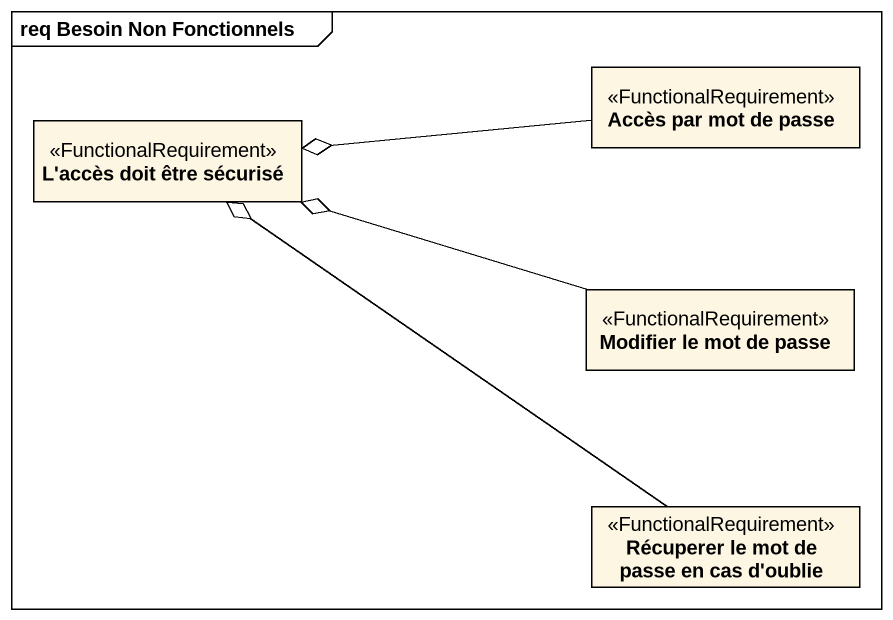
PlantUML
@startuml
mainframe req Besoin Non Fonctionnels
hide circle
hide empty members
class "Accès par mot de passe" as Accès_par_mot_de_passe <<FunctionalRequirement>>
class "L'accès doit être sécurisé" as L_accès_doit_être_sécurisé <<FunctionalRequirement>>
class "Modifier le mot de passe" as Modifier_le_mot_de_passe <<FunctionalRequirement>>
class "Récuperer le mot de passe en cas d'oublie" as Récuperer_le_mot_de_passe <<FunctionalRequirement>>
Accès_par_mot_de_passe -left-o L_accès_doit_être_sécurisé
Modifier_le_mot_de_passe -left-o L_accès_doit_être_sécurisé
Récuperer_le_mot_de_passe -up-o L_accès_doit_être_sécurisé
@enduml
